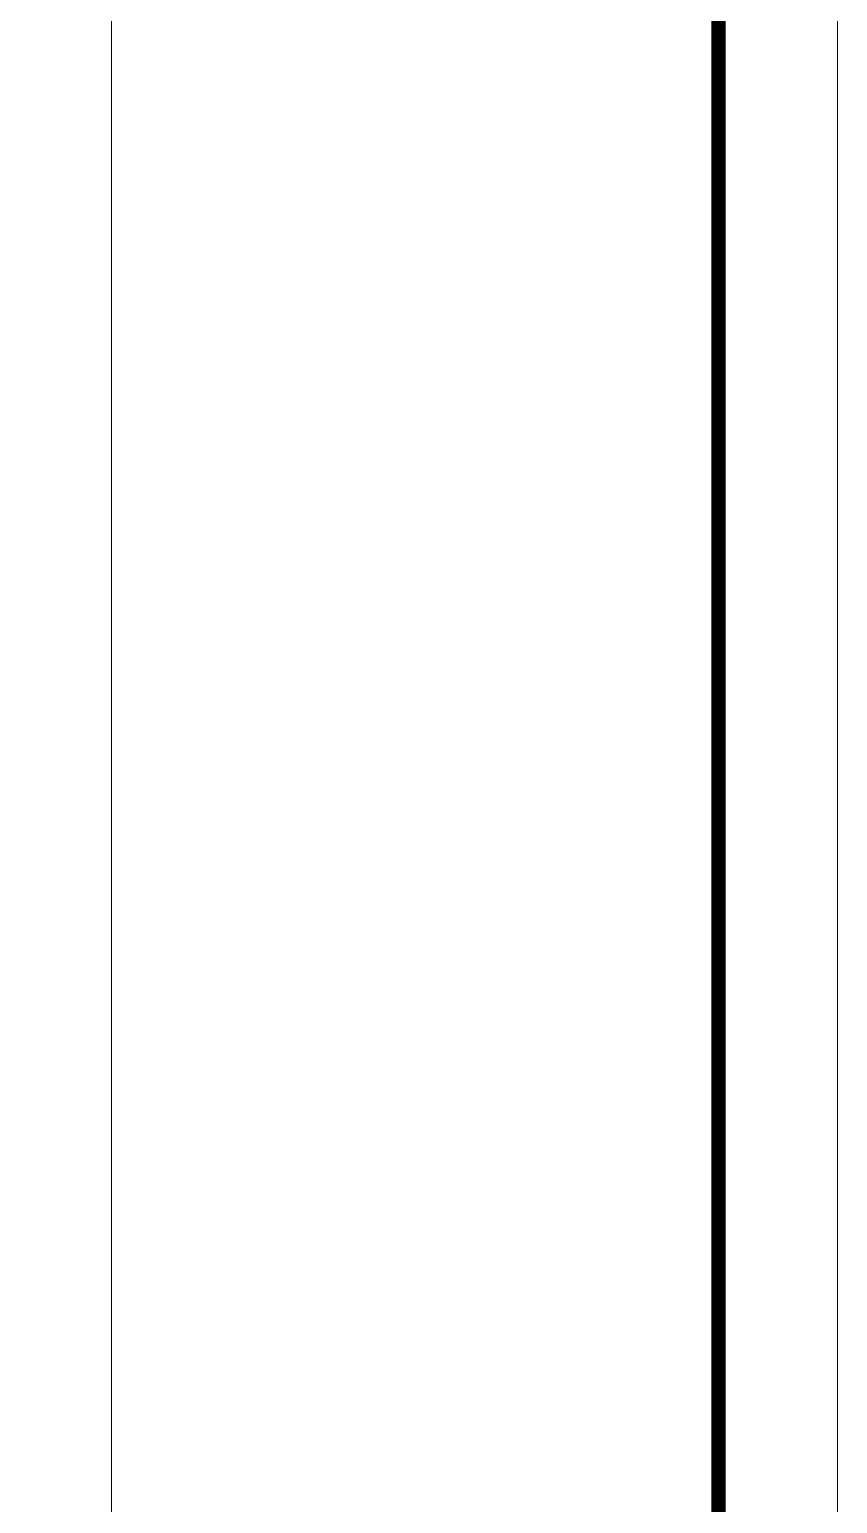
# Model space of a CAD drawing. Header units: millimetres. Extents: x 27137 to 30937, y -4667 to -569.
# Drawn here: x 30184.3 to 30218.2, y -2923.1 to -2861.2 of the extents above; entities that cross this region are included whole.
import ezdxf

# ---------------------------------------------------------------- set-up
doc = ezdxf.new("R2010")
doc.units = ezdxf.units.MM
doc.header["$LTSCALE"] = 0.4

msp = doc.modelspace()

# ---------------------------------------------------------------- linework, layer by layer
at = {"lineweight": 15}
for p, q in [((30187.738, -2851.5168), (30187.7384, -2866.4602)), ((30187.7384, -2866.4602), (30187.7368, -2946.1837))]:
    msp.add_line(p, q, dxfattribs=at)
at = {"color": 7, "lineweight": 15}
msp.add_lwpolyline([(29377.2396, -3328.1159), (30218.2396, -3328.1159), (30218.2396, -2734.1159), (29377.2396, -2734.1159)], close=True, dxfattribs=at)
at = {"lineweight": 15, "const_width": 0.6}
msp.add_lwpolyline([(29397.2396, -3323.1159), (30213.2396, -3323.1159), (30213.2396, -2739.1159), (29397.2396, -2739.1159)], close=True, dxfattribs=at)
msp.add_lwpolyline([(29397.2396, -2739.1159), (30213.2396, -2739.1159), (30213.2396, -3323.1159), (29397.2396, -3323.1159)], dxfattribs=at)

doc.saveas('drawing.dxf')
